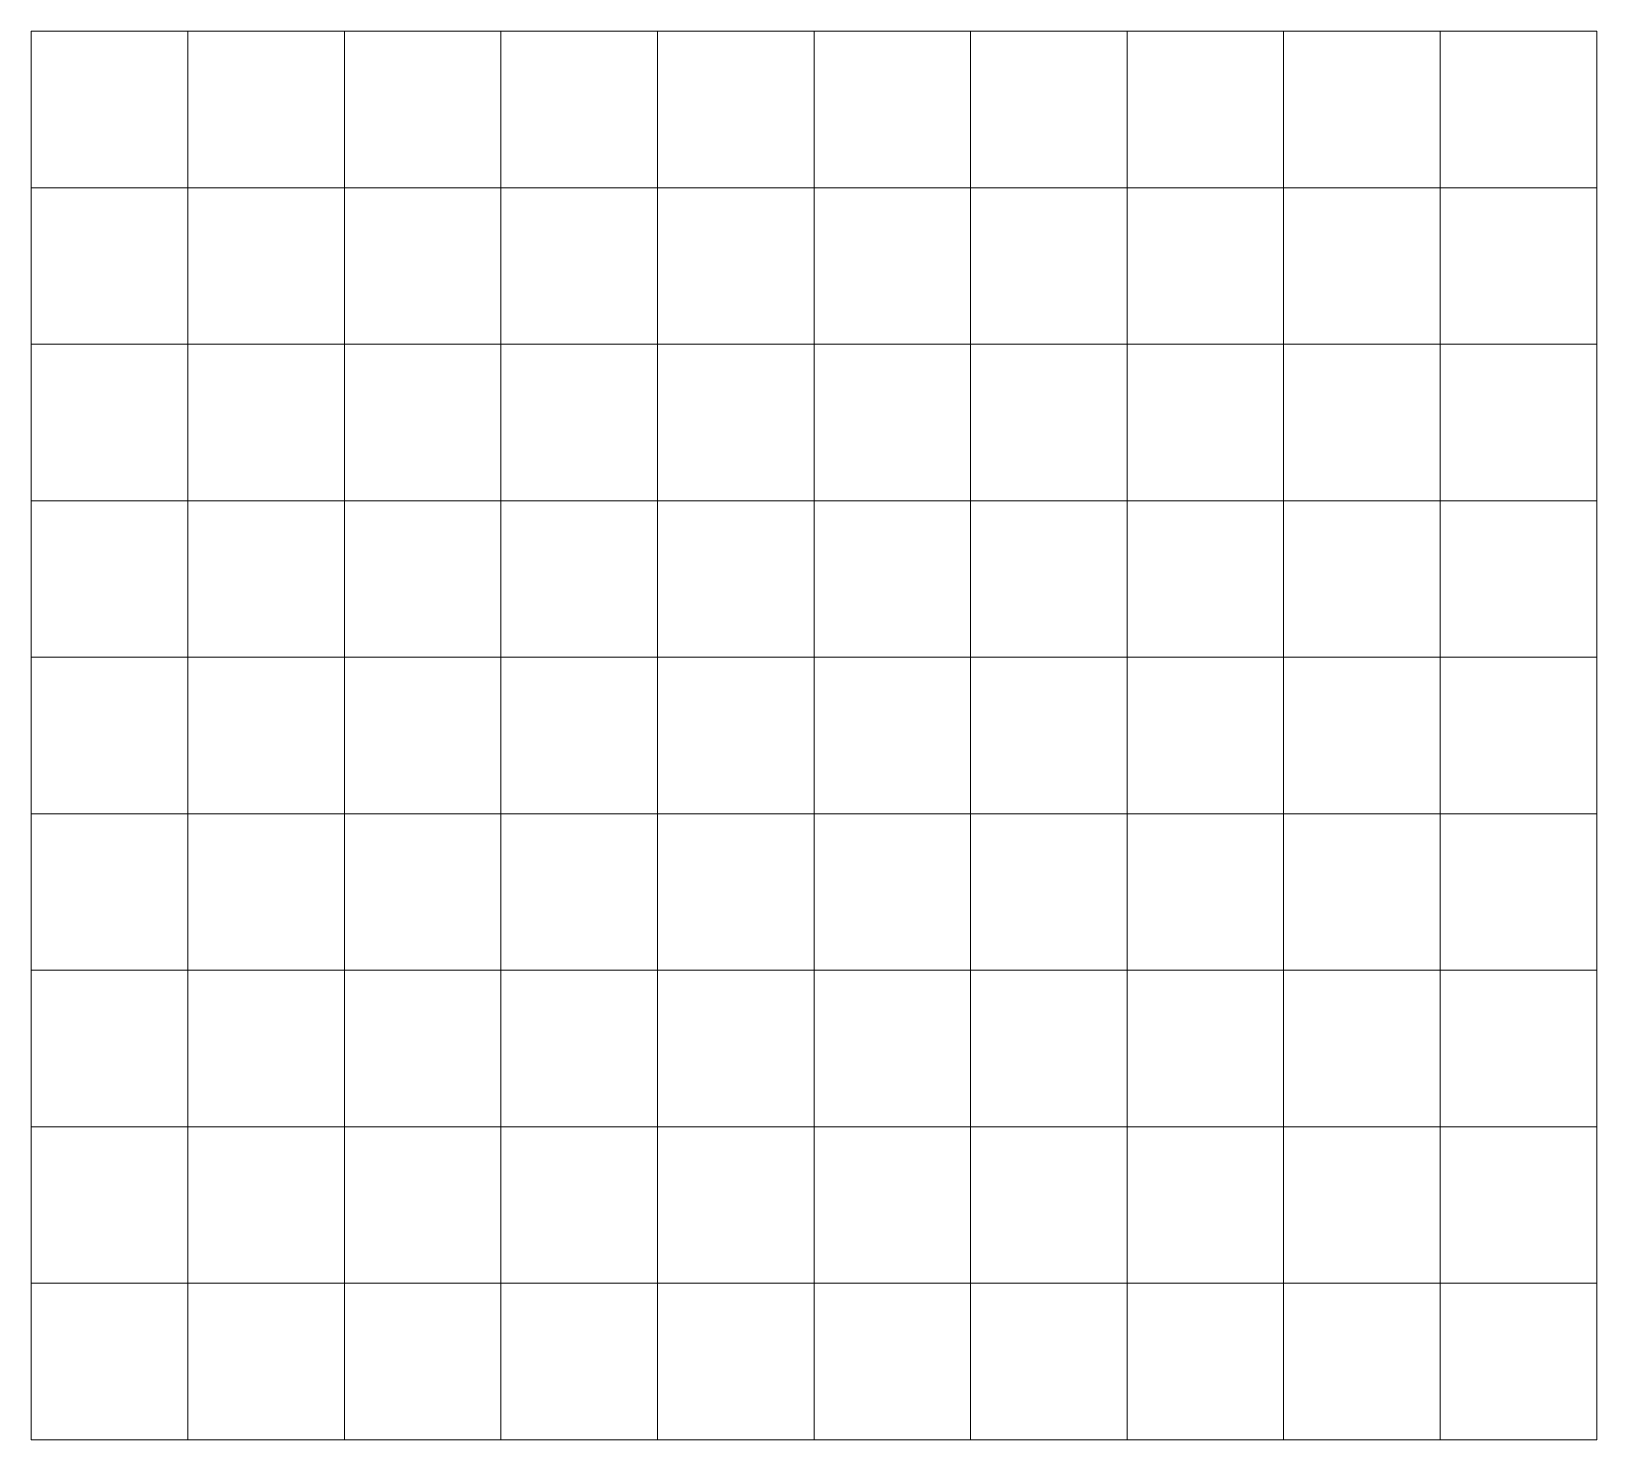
# Model space of a CAD drawing. Header units: inches. Extents: x 0 to 100, y 0 to 90.
import ezdxf

# ---------------------------------------------------------------- set-up
doc = ezdxf.new("R2010")
doc.units = ezdxf.units.IN
doc.layers.get('0').update_dxf_attribs({"linetype": 'CONTINUOUS', "lineweight": 0, "true_color": 0x000000})

msp = doc.modelspace()

# ---------------------------------------------------------------- linework, layer by layer
for p, q in [((0, 90), (100, 90)), ((0, 90), (0, 0)), ((10, 90), (10, 0)), ((20, 90), (20, 0)), ((30, 90), (30, 0)), ((40, 90), (40, 0)), ((50, 90), (50, 0)), ((60, 90), (60, 0)), ((70, 90), (70, 0)), ((80, 90), (80, 0)), ((90, 90), (90, 0)), ((100, 90), (100, 0)), ((0, 80), (100, 80)), ((0, 70), (100, 70)), ((0, 60), (100, 60)), ((0, 50), (100, 50)), ((0, 40), (100, 40)), ((0, 30), (100, 30)), ((0, 20), (100, 20)), ((0, 10), (100, 10)), ((0, 0), (100, 0))]:
    msp.add_line(p, q)

doc.saveas('drawing.dxf')
